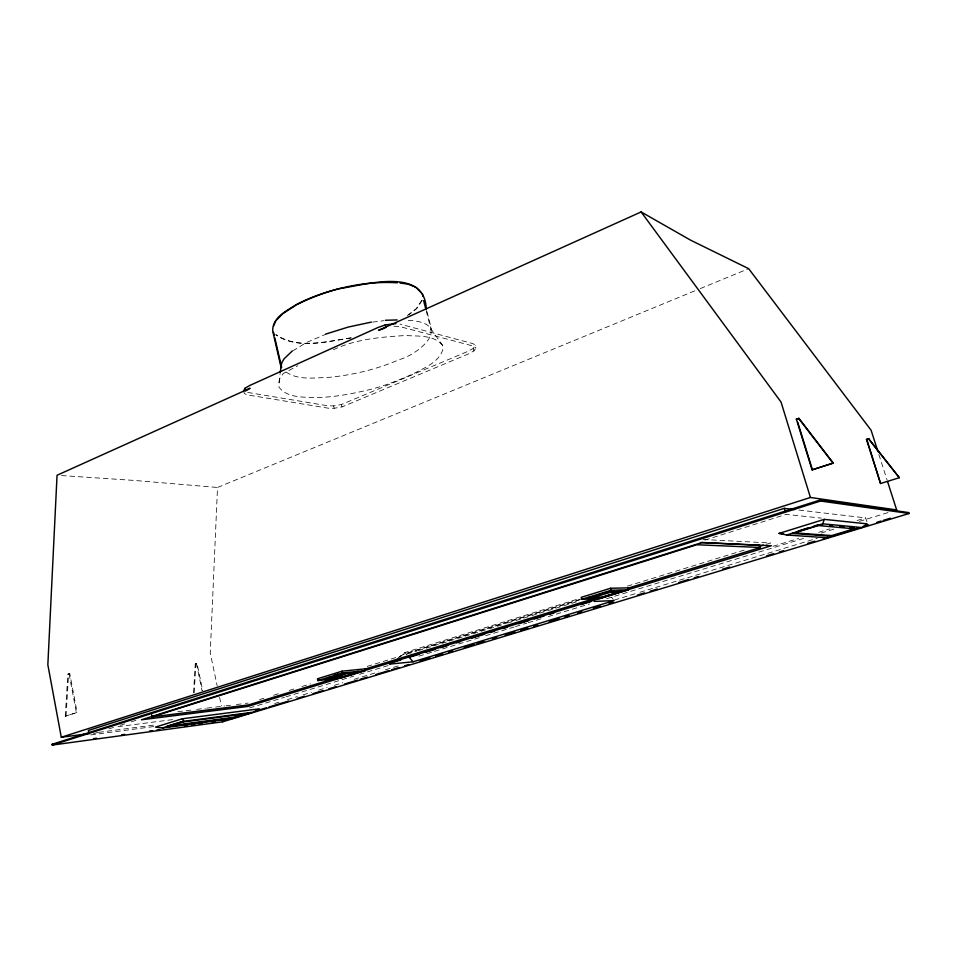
<?xml version="1.0" encoding="UTF-8"?>
<svg xmlns="http://www.w3.org/2000/svg" width="957" height="957" viewBox="0 0 957 957"><rect width="100%" height="100%" fill="white"/><g stroke="black" fill="none" stroke-linecap="round" stroke-linejoin="round"><path stroke-width="0.72" stroke-dasharray="4.79 3.59" d="M694.734 290.868L217.514 487.472L210.253 652.937L217.191 685.882M193.541 692.808L195.24 663.799L196.388 663.404L197.034 663.357L202.752 690.846M194.187 692.736L195.886 663.739L197.034 663.357M65.255 716.207L67.839 674.207L69.048 673.788L69.813 673.728L77.122 712.463L65.255 716.207L77.122 712.463M66.033 716.111L68.605 674.147L69.813 673.728M427.013 311.719L431.679 329.902L442.457 345.19L443.27 348.025C440.005 362.045 424.226 367.955 412.754 374.02C396.712 381.185 380.192 387.561 362.954 391.174C346.578 394.846 329.866 397.729 313.011 397.49C301.419 397.095 286.418 397.382 278.882 387.011L279.994 374.283M278.834 382.704L279.528 379.068L283.116 373.601L297.794 365.753M421.81 300.259L416.235 308.656L407.311 315.583M422.312 300.163L416.69 308.632L408.771 314.877M247.719 392.442L327.88 405.816L333.634 405.888L341.446 404.524L467.853 351.386L473.26 348.396L475.294 345.441L473.117 343.683L400.074 324.112M243.724 390.887L244.31 393.494L246.954 394.822L328.454 408.22L334.208 408.28L342.02 406.916L468.511 353.887L473.918 350.908L475.952 347.965L475.294 345.441M397.382 658.536L404.835 652.578L579.32 598.603M399.751 657.076L403.112 654.397L580.779 599.525M292.734 350.956L306.348 342.57L325.87 334.22M700.273 288.595L748.649 268.666M333.335 349.784C355.837 339.041 381.03 337.055 405.601 335.512C418.006 336.445 433.581 334.579 442.457 345.19M93.487 733.768L99.097 731.997M108.919 728.887L114.517 727.105M120.127 725.334L125.738 723.552M131.348 721.781L136.959 719.999M704.866 540.119L786.116 514.376L821.262 518.12M580.636 599.178L403.112 654.397M259.538 699.603L263.773 698.287M273.678 695.237L279.324 693.49M289.217 690.44L294.876 688.693M301.945 686.516L310.427 683.896M367.117 666.419L401.174 655.916M406.845 654.157L416.785 651.095M418.197 650.652L432.397 646.286M433.82 645.843L448.008 641.465M449.431 641.023L463.619 636.644M465.042 636.214L506.325 623.474M507.748 623.043L579.021 601.056M627.445 586.115L746.95 549.258M766.246 544.306L770.529 542.99L702.761 539.473M772.969 546.315L798.676 538.432M818.63 532.319L830.018 528.826M857.089 520.524L865.642 517.904L866.934 521.721M249.574 707.977L284.528 697.282M285.952 696.852L353.827 676.073M359.485 674.338L389.188 665.247M418.951 656.143L433.15 651.801M434.562 651.37L479.983 637.47M485.666 635.723L514.041 627.038M515.464 626.608L526.864 623.115M528.288 622.684L542.523 618.33M548.217 616.583L589.524 603.939M606.618 598.711L804.155 538.253M821.142 533.061L835.294 528.731M859.35 521.362L888.443 512.462M274.671 703.527L278.894 702.247M287.423 699.639L297.364 696.612M303.058 694.878L311.575 692.282M318.681 690.117L327.21 687.521M334.316 685.356L342.845 682.76M354.21 679.303L378.362 671.946M385.468 669.78L401.127 665.007M614.466 600.027L637.135 593.125M639.97 592.263L654.145 587.945M655.569 587.514L817.362 538.229M351.111 337.809C326.995 341.326 297.711 349.676 276.142 334.639M351.123 337.965C326.851 341.505 297.376 349.903 275.652 334.783M90.759 734.916L154.256 726.495M372.68 322.114L383.769 320.679M98.75 732.344L156.84 724.712M117.926 726.662L172.559 719.628M177.787 711.709L190.862 710.106M196.675 709.388L205.396 708.324M206.844 708.144L214.201 707.247M215.672 707.067L224.548 705.979M226.031 705.799L230.47 705.261M236.391 704.531L243.796 703.634M245.267 703.443L248.234 703.084M67.839 674.207L68.605 674.147M195.24 663.799L195.886 663.739M393.937 326.217L399.368 326.469L473.775 346.219L475.952 347.965M61.511 475.557L134.219 480.426L217.514 487.472M408.22 320.344C453.307 322.617 421.834 353.205 398.913 359.76C377.058 369.246 353.683 374.809 330.021 377.273C314.949 377.68 297.208 380.97 284.516 370.873M798.963 510.069L865.642 517.904M404.835 652.578L406.677 654.624M611.487 597.168L613.246 599.465M878.861 454.431L887.079 480.055M473.26 348.396L473.918 350.908M426.152 310.463L431.164 330.033M341.446 404.524L342.02 406.916M333.634 405.888L334.208 408.28M219.596 697.342L221.402 705.931M196.388 663.404L202.106 690.918M69.048 673.788L76.345 712.546"/><path stroke-width="1.44" d="M292.28 350.968L284.217 358.684L281.537 363.05L281.131 367.584L272.697 331.038C272.35 317.461 286.741 310.774 296.538 304.517C309.984 297.471 324.423 292.387 339.101 288.667C364.354 285.174 424.597 266.225 426.296 308.92M280.186 372.883L281.537 363.05M822.769 523.814L824.24 519.364L867.174 523.862L861.731 527.546L822.769 523.814L786.63 534.999L779.094 533.396L824.24 519.364M273.523 326.11L275.748 320.822M243.724 390.887L244.908 388.351L249.49 385.599L377.871 327.557L385.252 324.937L395.959 323.586M276.537 320.009L282.841 313.633L295.797 305.235M391.796 662.531L389.559 664.122L413.149 661.789L614.119 600.613L594.141 601.427M296.909 304.565C327.796 289.17 362.727 280.688 397.322 282.782M877.952 451.584L871.097 430.243L748.649 268.666L690.655 240.195L641.118 211.94L378.553 330.309L384.702 328.131M796.344 419.094L799.023 418.448L833.308 463.08L812.062 469.863L796.344 419.094L799.023 418.448M325.655 334.113L348.216 327.067L371.388 322.102M866.468 439.407L868.789 438.844L899.341 477.722L880.548 483.5L866.468 439.407L868.789 438.844M812.062 469.863L833.308 463.08M244.908 388.351L245.494 390.97L250.076 388.231L57.049 475.258L47.85 664.804L61.284 737.261L810.423 497.473L896.661 509.949L887.534 481.479M794.561 509.555L784.285 508.346L88.379 730.454L89.049 733.947M52.157 744.259L820.257 499.973L908.875 512.605L909.15 513.478L222.682 721.793L52.288 745.06L52.157 744.259L56.595 743.661M52.288 745.06L820.568 501.025L909.15 513.478M151.625 714.903L152.019 716.877L696.756 544.748L760.396 547.476L759.75 545.311L700.524 542.547M182.189 721.518L253.461 712.199L259.335 708.826L182.285 718.779L155.465 727.105L162.367 728.002L232.611 718.54M342.032 671.192L317.461 678.8L317.856 680.594L340.883 678.094L365.143 670.654L364.737 668.883L342.032 671.192L342.439 672.998L365.143 670.654M610.506 588.268L581.21 597.347L581.736 599.321L599.788 598.639L628.582 589.811L628.043 587.861L610.506 588.268L611.056 590.266L628.582 589.811M180.801 721.949L166.937 726.243L234.082 717.26L249.011 713.312L234.202 717.81L167.056 726.83L182.309 722.116L249.011 713.312M798.222 530.956L808.187 527.869M813.869 526.111L818.139 524.795L818.367 525.549L856.001 528.982L831.956 536.279L792.755 533.456L792.528 532.714L831.741 535.585L854.362 528.707M162.367 728.002L183.864 721.351L182.285 718.779M792.755 533.456L818.367 525.549M334.065 675.367L338.036 674.147M317.856 680.594L342.439 672.998M581.736 599.321L611.056 590.266M344.101 673.357L326.361 678.788L342.606 677.042L358.313 672.221L358.097 671.252M613.712 590.971L610.913 591.043L588.196 598.005L601.522 597.527L620.985 591.546L620.698 590.493M332.294 676.994L332.498 677.879L346.936 673.429M592.993 596.57L593.256 597.539L611.176 592.024L619.562 591.773L619.299 590.816M759.128 546.495L763.399 545.179M336.314 677.915L248.617 704.89L152.019 716.877M350.537 673.489L354.449 672.281M364.713 669.182L593.83 598.711M628.019 588.196L760.396 547.476M332.498 677.879L342.917 676.766L357.26 672.352M619.562 591.773L601.797 597.24L593.256 597.539M393.901 662.029L400.995 659.852M409.488 657.244L419.417 654.205M425.075 652.459L435.004 649.42M440.663 647.686L447.756 645.508M456.262 642.901L460.508 641.597M471.849 638.116L484.601 634.204M490.271 632.469L494.518 631.165M503.011 628.558L507.27 627.254M518.598 623.773L528.515 620.734M534.185 618.988L544.09 615.949M549.761 614.215L554.007 612.911M580.923 604.645L590.84 601.606M893.922 510.787L896.661 509.949M223.962 720.681L238.221 716.35M243.664 714.7L250.913 712.498M256.332 710.848L266.309 707.821M269.001 706.996L288.703 701.014M297.292 698.407L304.434 696.229M313.023 693.622L323.035 690.583M328.753 688.849L335.907 686.671M344.496 684.064L357.368 680.152M360.227 679.279L367.38 677.113M375.969 674.506L388.841 670.594M391.7 669.721L398.854 667.543M404.584 665.809L408.83 664.517M420.171 661.072L430.1 658.057M435.77 656.335L442.864 654.181M448.534 652.459L452.781 651.167M464.121 647.722L474.05 644.707M476.885 643.846L483.979 641.692M492.484 639.109L496.731 637.817M505.248 635.233L515.165 632.206M520.847 630.484L527.953 628.33M533.647 626.596L537.906 625.304M549.294 621.847L559.247 618.82M564.929 617.098L569.2 615.794M577.741 613.198L582 611.906M593.376 608.449L600.494 606.295M609.023 603.7L613.293 602.396M637.47 595.051L644.587 592.897M650.258 591.175L657.351 589.01M678.621 582.55L688.55 579.535M694.232 577.813L698.478 576.521M722.595 569.2L729.689 567.034M766.557 555.838L773.651 553.684M779.333 551.962L783.58 550.67M807.684 543.349L814.838 541.172M823.247 538.612L827.661 537.272M848.703 530.884L852.95 529.592M854.733 529.054L859.015 527.75M864.267 526.147L868.513 524.867M876.923 522.307L881.098 521.039M883.227 520.393L890.357 518.227M93.571 738.637L96.525 738.23M121.671 734.82L124.637 734.414M149.567 731.028L152.486 730.634M156.864 730.035L159.783 729.641M184.605 726.267L187.524 725.873M191.902 725.274L194.821 724.88M199.2 724.282L202.118 723.887M212.334 722.499L215.253 722.104M61.284 737.261L87.123 733.863M328.55 677.592L333.814 677.054M339.532 676.408L342.379 676.085L342.606 677.042L339.687 677.125M358.313 672.221L342.223 673.895L341.996 672.915M595.972 596.69L589.285 596.905M385.36 320.284L397.143 319.925M607.922 591.916L620.985 591.546L618.066 591.235M330.955 677.377L333.873 677.293M786.63 534.999L827.901 537.81M779.094 533.396L783.556 533.707M819.587 524.926L822.482 525.19M829.719 525.86L832.614 526.135M839.851 526.805L844.194 527.211M849.983 527.738L854.326 528.144M400.086 283.033L408.161 284.169L415.828 287.16M880.548 483.5L867.257 440.926M899.341 477.722L868.454 438.749M416.833 288.021L421.188 292.663M409.452 657.698L413.149 661.789M798.581 418.317L832.889 462.997M641.118 211.94L781.044 402.06L810.423 497.473M797.659 422.049L812.05 468.547M831.741 535.585L831.956 536.279M784.285 508.346L785.386 511.971M820.257 499.973L820.568 501.025M610.913 591.043L611.176 592.024M423.652 300.665L425.793 309.063M385.252 324.937L385.934 327.701M273.535 332.318L274.18 335.129M274.838 337.941L281.657 367.464M342.714 675.893L342.917 676.766M422.36 293.536L422.934 296.275M222.55 721.111L222.682 721.793M702.163 542.487L141.433 719.784L247.851 706.433L771.354 545.729L702.163 542.487"/></g></svg>
